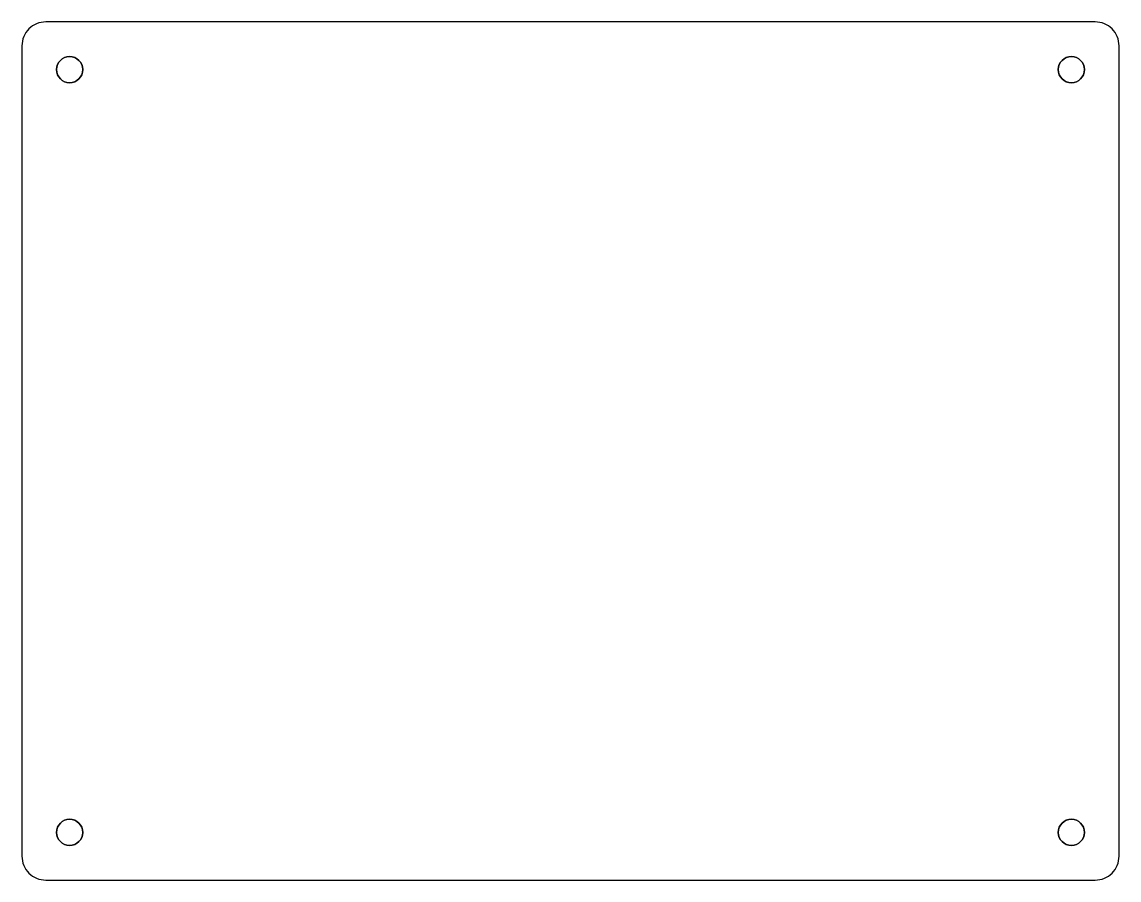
# Model space of a CAD drawing. Header units: millimetres. Extents: x -115 to 115, y -90 to 90.
import ezdxf

# ---------------------------------------------------------------- set-up
doc = ezdxf.new("R2010")
doc.units = ezdxf.units.MM
doc.layers.get('0').update_dxf_attribs({"linetype": 'CONTINUOUS'})

msp = doc.modelspace()

# ---------------------------------------------------------------- linework, layer by layer
msp.add_lwpolyline([(-110, -90), (110, -90, 0.414214), (115, -85), (115, 85, 0.414214), (110, 90), (-110, 90, 0.414214), (-115, 85), (-115, -85, 0.414214)], format="xyb", close=True)
msp.add_lwpolyline([(-110, -90), (110, -90, 0.414214), (115, -85), (115, 85, 0.414214), (110, 90), (-110, 90, 0.414214), (-115, 85), (-115, -85, 0.414214)], format="xyb", close=True)
at = {"extrusion": (0, 0, -1)}
for centre in [(105, 80), (-105, 80), (105, -80), (-105, -80)]:
    msp.add_circle(centre, 2.75, dxfattribs=at)
for centre in [(-105, 80), (105, 80), (-105, -80), (105, -80)]:
    msp.add_circle(centre, 2.75)

doc.saveas('drawing.dxf')
